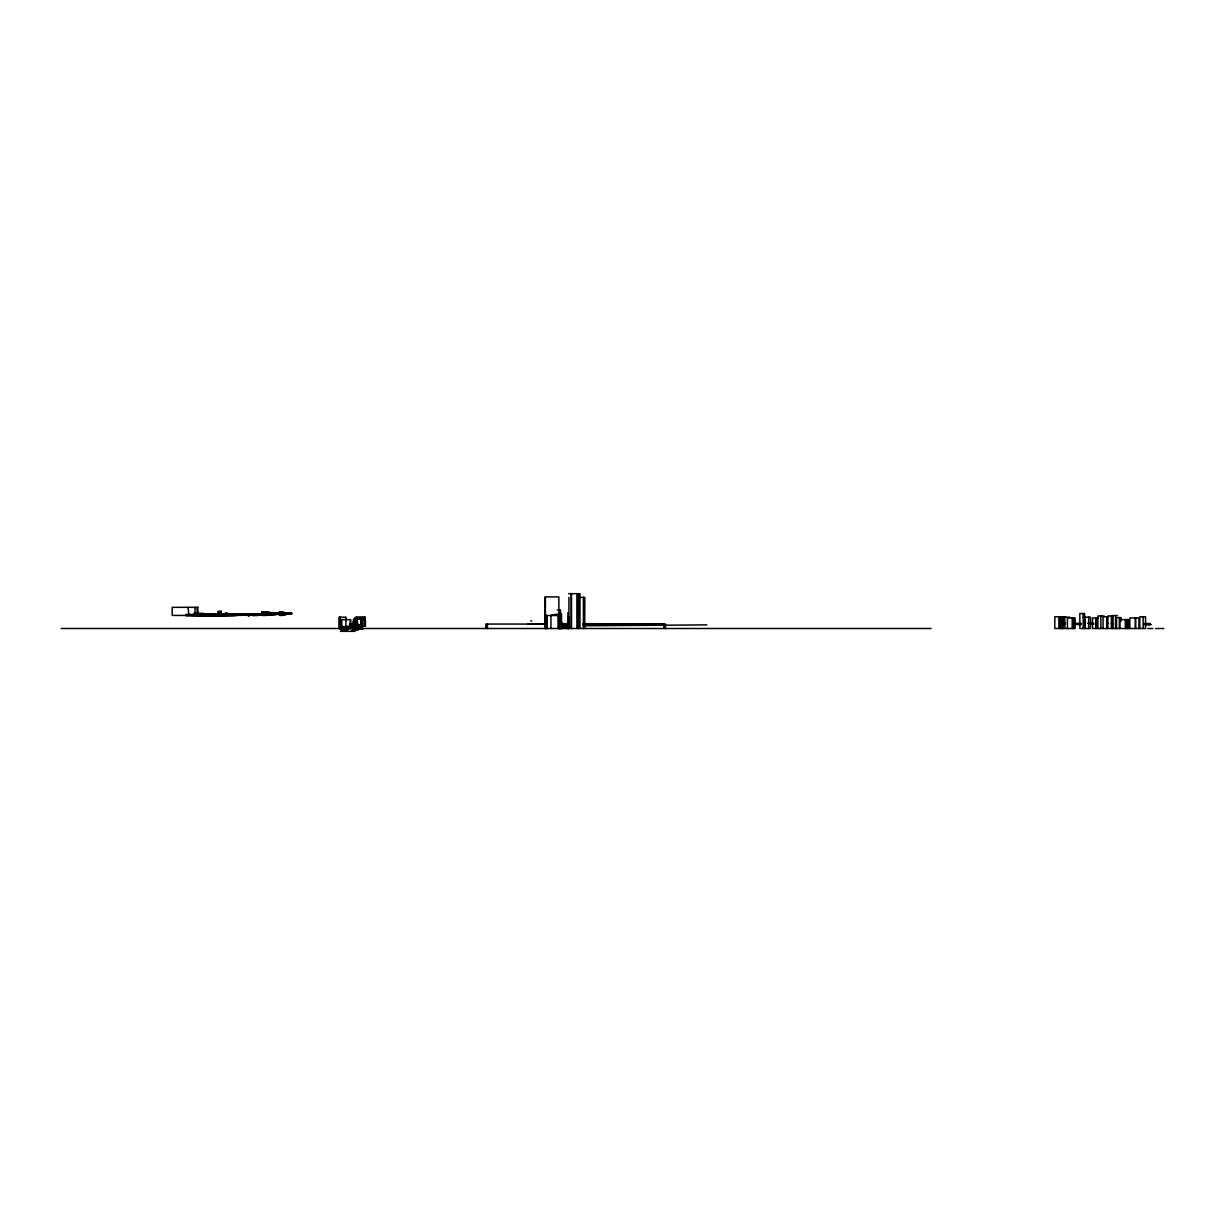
<?xml version="1.0" encoding="UTF-8"?>
<svg xmlns="http://www.w3.org/2000/svg" width="1225" height="1225" viewBox="0 0 1225 1225"><rect width="100%" height="100%" fill="white"/><g stroke="black" fill="none" stroke-linecap="round" stroke-linejoin="round"><path stroke-width="1.5" d="M559.764 626.143L568.997 626.036L562.842 626.281L567.022 626.572M356.215 625.317L352.54 625.01L355.663 624.337L351.131 624.015L353.336 624.26M356.123 623.908L349.462 624.872L356.597 624.811L350.855 625.516L354.285 625.791L357.057 624.719L351.697 624.49M341.3 627.277L341.438 627.277A10.045 10.03 -1 0 0 342.173 627.261L359.032 626.618M270.572 613.495L267.693 614.353A13.582 1.148 -14.9 0 1 266.805 614.445L264.508 614.567L276.192 614.138A45.203 41.543 -80.9 0 0 277.784 614.261A44.912 41.328 -87.9 0 0 280.066 614.292L292.117 613.449L268.857 615.027L229.642 615.394M345.802 627.981C353.688 627.353 343.306 627.231 347.379 628.333M358.098 625.822L349.768 626.036L358.221 626.006M345.664 631.334L345.955 630.125M345.741 628.226L343.842 628.517M352.524 624.888C346.797 626.679 352.356 622.775 354.944 624.199M354.622 627.322L346.093 628.333M353.014 625.087L349.661 624.888L355.418 623.847M569.028 626.113L559.917 625.638M348.114 628.915L347.242 630.125M350.427 625.5C354.102 624.367 346.476 624.949 352.448 624.872M346.782 626.587C344.792 626.71 354.592 628.042 354.285 626.205M353.749 626.817L347.18 626.587L347.977 626.572M347.915 626.756L354.04 626.848L339.264 627.277L339.264 617.17L346.108 617.17L346.108 620.539M568.844 625.898L561.907 625.975L569.028 625.96M568.645 625.898L562.107 626.48L568.262 626.251M559.825 626.143L569.702 625.531M351.774 625.745L349.676 626.097L357.991 626.113M356.72 627.705L357.7 628.149L351.759 628.149L353.382 627.001M353.765 626.021L349.768 626.097L357.945 625.623L353.811 625.393L356.215 624.872L356.138 618.793L362.508 618.793L362.508 624.857L351.269 625.118L355.388 624.398L353.045 624.459M351.652 631.334L352.249 630.125L358.098 630.125M353.826 630.125L354.408 628.915L363.151 628.915M353.627 626.71C359.951 623.265 349.615 625.163 352.387 624.75L353.749 624.428L350.028 624.413L354.974 624.49L351.728 624.719M562.612 626.618C558.232 620.692 562.535 623.035 567.497 626.128M355.036 628.456L341.346 627.705L341.346 619.605L350.702 619.605L350.702 627.705M565.567 625.133L568.032 625.072L562.091 626.006L566.7 626.618L563.132 626.603M351.713 628.379L344.792 628.532M348.987 627.062L352.968 626.587L351.682 626.725M352.463 623.984L351.177 624.719L355.097 624.857L349.722 625.393M356.49 625.317L357.7 625.301L354.699 624.765L362.324 624.857L362.278 618.793M278.197 613.312L281 613.312A41.374 16.032 11.2 0 0 282.546 613.312L285.639 612.653M362.6 627.307L348.405 626.756L354.576 626.159L354.546 620.064L354.316 626.71M351.82 627.476L349.431 627.889L348.62 627.43L352.509 627.246L347.272 626.71M560.223 612.148L560.483 626.143L567.374 626.205M351.881 625.577L353.014 625.317M352.769 626.909L349.86 626.725L355.235 626.128M356.689 619.192C359.951 627.062 352.754 628.103 355.74 618.977M348.13 626.771L351.621 627.139L346.369 627.966M264.447 614.552L262.609 614.72A54.39 1.133 -1.3 0 1 262.38 614.705L266.79 614.965A46.795 29.155 -89.5 0 0 267.479 614.797L273.619 613.511A21.698 10.045 30.7 0 1 274.813 613.541L277.708 613.694A14.532 5.727 13.7 0 0 279.055 613.725L280.632 613.679M354.239 625.01L354.423 624.781M256.913 614.169L266.836 615.057L272.134 613.618L276.498 613.955L271.567 613.633A38.542 36.337 -63.9 0 0 270.74 613.572L272.654 613.465M349.722 625.853L349.783 625.776A14.516 1.087 -4.5 0 1 349.998 625.531M353.658 625.118L354.745 624.872M281.015 613.955L283.802 614.154A9.647 0.766 -8.8 0 0 284.368 614.246L279.652 614.276A45.616 41.972 -87.5 0 1 278.106 614.246L277.478 614.215A47.438 43.595 -81 0 1 276.528 614.154L271.567 613.664A37.73 35.602 -66.4 0 0 270.74 613.618L267.892 614.445A15.267 1.593 -17.8 0 1 267.127 614.628L266.453 614.598M263.942 614.138C261.599 614.812 269.791 615.072 271.981 613.342A5.344 0.812 10 0 1 273.16 613.312L282.286 613.419M354.898 628.915L356.077 627.705L362.324 627.705M256.5 615.011L266.346 614.981A38.557 17.671 -89.8 0 0 266.851 614.873A46.351 28.833 -88.9 0 0 267.479 614.782L270.756 613.403L275.15 614.215L270.756 613.403L268.306 614.582A23.597 1.057 -4.6 0 1 267.417 614.567L266.82 614.598M356.965 625.822L349.538 625.669M289.299 612.852L281.949 614.108L284.675 614.184M354.714 625.638L354.837 625.669A52.216 3.384 -4 0 0 354.791 625.914L354.53 626.143M350.641 624.444L352.723 624.291M349.86 625.393L351.116 625.179M562.137 626.251L560.637 626.22L568.691 626.143L560.101 625.653M354.974 624.49L353.658 624.474L354.469 624.995M272.409 613.511L270.603 614.062L274.538 613.465A25.771 9.968 21.9 0 1 275.395 613.511L279.269 613.909M270.725 612.837L285.946 613.097M270.25 613.465A6.385 0.949 -1.2 0 0 270.725 613.281L271.123 612.99M348.497 628.272L350.947 628.226L347.41 627.981L351.162 627.721L347.67 627.032L352.004 627.215M283.633 612.852L284.721 612.362M558.738 626.22L561.923 626.189L558.615 626.603M349.768 625.118L349.676 623.295M287.462 613.71L283.373 613.985L285.287 613.25A14.087 1.761 1.2 0 1 282.056 613.388M346.736 626.94L352.402 626.94L349.829 626.557M284.231 613.495L284.108 613.541A20.473 4.502 5.7 0 1 282.485 613.603M350.136 627.705L348.313 628.915L339.677 628.915M352.157 625.026L353.612 624.857M274.936 613.511L275.548 613.572A21.346 7.626 -4.8 0 0 276.483 613.756L284.016 613.541M274.063 613.557L285.134 613.342M284.093 613.863L282.363 613.985M349.248 627.46L351.162 627.399M196.582 615.409L222.246 615.226M566.899 626.143L564.587 625.607L568.844 625.546L560.33 625.638L568.614 625.531L561.111 626.128L567.267 626.128M357.424 626.097L354.898 625.944L364.637 625.853L364.728 616.956M566.272 626.052L562.443 626.281M567.742 625.638L568.768 625.653L561.326 625.669L566.762 626.312M567.466 626.373L561.77 625.592L567.941 625.638M283.45 613.802L282.5 613.847M283.986 613.633L292.117 613.449L283.021 614.215L291.091 613.495L286.528 614.215M568.967 625.531L562.321 625.975M350.58 627.032L349.447 626.771L350.243 626.924M270.664 613.266L271.95 613.112M563.959 626.618L567.405 626.465L566.517 626.649M279.729 614.276L283.113 614.031L268.076 614.598L274.982 613.756M283.281 613.526L281.444 613.74A14.608 3.415 7.1 0 1 280.755 613.74M349.676 627.384L355.051 626.159M565.077 626.312L566.088 626.327M566.226 625.96L562.979 626.128L568.431 625.745M270.097 614.72L270.312 614.69A39.491 4.716 -83.1 0 1 270.694 614.108L263.758 615.027L266.499 614.95A39.123 17.931 89.9 0 0 266.851 614.889L268.964 614.475A13.766 1.103 -14.6 0 1 267.846 614.521L266.407 614.782L267.571 614.95A30.87 8.59 -36.1 0 0 268.428 614.843L277.953 614.108M350.656 628.624L353.566 627.476L347.839 628.058M284.966 613.403C281.352 613.924 297.399 612.944 289.146 613.832M228.08 615.149L240.896 614.613M229.259 614.521L241.555 614.016M564.281 626.572L566.777 626.587L562.581 626.22M562.474 625.684L562.244 625.546M565.353 625.271L568.967 625.271L560.361 625.807L566.425 626.036M564.25 626.159L566.394 626.205M240.008 614.307L235.307 614.399M352.586 625.148L352.264 625.072A17.916 0.949 -0.9 0 0 351.529 625.056M568.997 626.633L568.967 626.633A5.252 5.252 0 0 0 568.431 626.695L569.242 626.312M239.35 614.766L236.103 615.226L241.953 614.873A23.796 1.883 7.7 0 0 241.233 614.873L237.344 614.965L250.237 615.241L236.165 615.195L240.958 614.904A23.091 1.807 7.8 0 1 241.585 614.996L247.297 614.582M285.9 613.495L284.169 613.725M568.216 625.929L558.952 626.143M345.894 619.605L345.94 627.705L347.211 627.108M204.897 615.195L206.872 615.302L185.633 615.409L215.125 615.593A17.073 0.796 1.4 0 0 218.54 615.532L245.046 615.011A17.165 0.812 2.7 0 1 246.715 615.011L246.96 615.011M261.461 614.138L271.292 613.557L267.953 614.307A19.079 2.802 -21.3 0 1 266.728 614.368L266.376 614.445M353.673 624.628L354.821 624.505M564.909 626.48L566.226 626.496M209.919 615.455L208.74 615.532L239.074 614.766L221.342 615.44M348.604 627.368L349.538 627.46L345.787 627.384A15.052 15.006 64.3 0 0 345.083 627.322C337.794 627.277 351.361 627.261 348.635 627.246M356.735 624.903L357.761 624.888M185.588 615.425L194.071 615.164M286.558 613.664L281.918 613.863M568.017 625.562L562.75 625.592L564.74 625.516M270.082 613.449L261.645 614.169L261.706 611.78L269.025 611.78L269.025 614.215M348.574 628.042C346.706 627.598 351.269 627.874 348.283 628.058M271.873 614.108L275.916 613.786M565.552 626.281L562.888 625.531L567.987 625.5L565.935 625.791C570.1 624.918 564.939 625.47 562.214 625.148M226.778 614.491L244.326 614.598M568.354 626.587L568.216 626.159A107.034 0.888 0.3 0 1 568.538 626.174L568.431 626.128M238.339 614.659A35.938 2.756 -14 0 1 238.553 614.69L236.165 615.011L248.246 614.368L245.597 614.261M269.087 614.322L270.679 614.062M349.048 627.277L347.747 626.97L349.738 626.725M564.648 625.791L563.163 625.944M241.83 615.302L236.777 614.736L238.446 614.72A58.739 2.756 8.4 0 0 238.89 614.873L225.798 615.134M269.898 614.261L268.428 614.215M241.448 615.302L232.306 615.21M269.837 614.429L266.744 614.95L277.34 614.215A21.499 7.304 -7.7 0 0 278.887 614.215L279.637 613.939A12.694 1.286 -2.7 0 0 281.719 614.031L283.342 614.138M349.891 626.266L351.208 626.419M286.864 612.76L282.393 613.342M350.365 626.756L355.924 625.607M185.771 615.379L198.266 615.21L189.017 615.348M268.428 614.782L276.222 614.093L274.339 613.924M287.385 613.557L286.16 613.878M349.033 627.43L347.18 627.537M207.53 614.491L209.613 614.215M236.241 614.628L234.894 615.088M349.921 624.872L351.054 625.026M565.659 625.347L567.864 625.546L564.817 625.577M567.405 625.01L569.013 624.872L565.322 625.332M269.362 614.69L272.164 614.383A45.248 33.733 -85.4 0 1 275.671 614.154L280.173 613.955A18.773 4.287 6 0 0 281.137 614.016A16.798 3.706 5.5 0 0 283.189 613.909L285.134 614.169A15.312 3.216 4.4 0 0 286.65 614.154A18.084 3.507 2.8 0 1 283.986 614.292L281.536 613.893M236.241 614.307L238.676 614.077L234.986 614.276M271.123 613.939L272.762 613.648A7.886 1.547 10.3 0 1 273.588 613.557L272.991 613.587M234.174 614.858L236.762 615.088L235.261 615.118M346.338 627.491L347.226 627.476M276.161 612.929L271.184 612.546L263.191 613.802L263.988 614.889L262.793 614.812L263.85 615.042L259.914 614.919L271.858 613.204A20.58 7.335 20.5 0 1 272.624 613.036M563.163 626.251L565.69 625.684M235.032 614.72L239.687 614.307M562.153 625.271L563.454 625.362M269.132 613.939L270.327 613.756L266.499 615.057M271.001 614.215L272.164 614.353A47.79 35.617 -85.2 0 1 275.993 614.169L279.361 614.154L277.386 614.077M287.768 613.112L286.696 613.296M235.966 615.164L237.604 615.027A31.697 2.618 -16.5 0 0 237.282 615.088L229.488 615.226M565.215 626.036L566.593 626.22M237.451 615.011L237.267 615.027A44.498 4.9 -22.3 0 1 237.619 614.965L241.264 615.226L240.866 614.292M236.976 614.246L238.385 614.031L236.18 614.322L236.211 615.394L219.75 615.425L234.373 614.843M566.317 625.454L567.359 625.516L565.184 625.516M355.327 624.505L357.011 624.719M268.627 614.766L269.148 614.674A29.109 1.225 -3.7 0 0 269.668 614.613M270.312 614.659L273.68 614.123M286.604 613.511L288.074 613.281M236.838 614.766L238.002 614.644L236.838 615.103A56.963 4.196 -14.5 0 0 236.946 615.302L238.967 615.149L237.39 615.164M270.909 614.475L271.353 614.399A18.559 2.435 2 0 1 272.379 614.429M269.99 614.598L268.857 614.889M564.419 625.271L563.607 625.271L564.495 625.669M236.93 614.475L237.328 614.414A37.99 0.934 -0.3 0 0 237.91 614.429M351.407 626.557L349.646 626.48L351.33 626.358M197.868 615.272L195.602 615.164L207.148 614.904M268.474 614.95L267.571 614.935M563.546 626.082L564.725 625.822M351.897 627.077L353.213 627.123L351.391 626.924M236.655 614.567L237.604 614.797M268.153 614.843L267.295 614.552M266.453 614.873L265.733 614.429L268.918 613.985M355.633 624.765L349.783 624.566L350.702 624.628M562.888 626.297L562.122 626.557L565.889 626.404M346.782 627.307L344.225 627.322M288.687 612.898L286.757 613.143M563.883 625.454L563.056 626.006L565.001 626.48M288.993 613.465L287.921 613.603M186.016 614.919L189.033 614.69M185.633 614.475L186.889 614.337M234.373 614.322L240.697 615.226M562.489 626.067L561.173 626.021L562.015 625.99M287.033 613.603L285.854 613.74A9.157 1.057 0.6 0 0 286.757 613.526M239.288 614.889L240.1 615.21L238.783 614.598A23.061 1.271 -10.9 0 1 238.446 614.445M349.523 626.465L350.932 626.511L349.768 626.404M186.384 615.195L204.835 615.425M289.605 613.633L286.313 614.001M289.912 613.648L285.41 613.771A8.942 1.225 3 0 1 282.118 614.108M562.367 625.699L561.28 626.128M267.724 614.154L267.862 614.138A37.439 16.277 -57.7 0 1 267.004 614.383L266.759 614.46M566.716 625.822L567.573 625.653L566.21 625.516M564.771 625.822L562.933 625.592L564.786 625.791M238.921 614.873L239.105 614.827M287.752 613.97L285.134 614.169A8.544 1.103 2 0 0 286.757 613.924M564.174 625.163L565.169 625.73M349.952 627.047L347.9 627.123L349.937 627.277M349.921 628.41L348.727 628.088M561.907 626.633L561.77 626.633M567.634 625.546L566.21 625.347M273.619 612.929A6.385 1.363 13.7 0 0 272.011 613.281L273.527 613.266M261.599 614.644L266.56 614.965M564.97 625.362L564.112 625.301M226.533 615.287L224.374 615.379L236.165 614.981M347.395 627.782L349.217 627.782M187.272 615.241L190.962 615.103M189.37 614.965L190.334 614.981M235.246 615.379L235.659 615.333M236.318 614.766L232.505 615.302A31.13 0.858 1 0 1 230.943 615.379L231.663 615.011M187.517 615.011L192.968 614.751M280.954 613.817L279.836 614.261L283.557 614.108M234.542 614.827L231.525 615.317L233.47 615.256M235.353 615.057L236.777 615.057L235.659 615.164M267.724 615.027L267.846 615.027A11.745 1.011 -15.6 0 1 266.82 615.072L267.096 614.95M187.884 614.399L188.803 614.337M258.383 615.027L252.365 614.843L256.102 615.011M349.6 626.97L348.957 626.771M282.255 613.005L283.297 613.067A6.646 0.858 2.6 0 1 281.551 613.342M189.385 614.429L190.901 614.322M234.909 614.582L236.731 614.368M231.602 615.348L234.45 615.333L233.271 614.797M272.317 613.082L276.636 612.959A33.427 20.687 -16.5 0 0 278.075 613.036L279.989 613.082M188.267 614.827L190.656 614.659M234.664 614.108L234.174 614.138A32.922 4.41 -15.5 0 1 233.439 614.169L232.505 614.2M190.518 615.333L191.33 615.103M235.277 614.062L236.257 614.093M564.648 626.327L564.679 626.312A171.071 1.501 -1.3 0 1 565.276 626.312L564.495 626.511M349.538 626.358L350.534 626.297M284.476 613.327L281.735 613.357A18.436 3.752 -5.4 0 1 279.928 613.495M190.135 615.363L197.072 614.215L210.945 615.455L209.582 615.471M233.669 615.164L239.334 615.226M364.637 617.768L355.02 617.768L355.02 625.853L351.269 626.082M233.577 615.394L230.576 615.333M282.424 613.25L281 613.312M233.608 614.445L233.807 614.399M190.518 614.751L204.437 615.425M340.565 626.052L342.372 626.052M347.088 628.502L346.262 628.517M190.886 614.904L193.917 614.797M281.337 613.296C277.202 612.975 266.667 612.5 265.947 614.705A16.415 1.164 -9.6 0 1 265.503 614.812L265.151 614.782A29.277 6.722 -32.9 0 0 265.718 614.736L265.932 614.521M255.887 614.659L256.882 614.598L242.397 614.935L243.989 615.21M282.653 614.23L282.255 614.246A23.29 6.982 9.3 0 1 281.459 614.337M351.085 626.955L351.805 626.771M567.037 625.592L568.293 625.439M233.898 615.287L230.223 615.287M234.48 615.134L235.292 614.858L229.044 614.782M566.777 625.516L565.996 625.699M230.805 615.057A38.143 1.347 -2.2 0 1 232.015 615.088L232.98 614.904M242.274 614.935L249.318 615.241L242.535 614.751M259.761 614.858L262.609 614.72L237.803 614.935M355.373 625.163L355.48 625.148A12.449 0.903 -5.2 0 0 355.924 625.041M227.682 614.537L231.984 614.475M236.854 614.292L245.337 614.276M233.347 614.904L232.214 615.256M567.497 625.01L569.028 624.995L566.991 625.408M568.997 625.01L568.14 625.026M239.855 614.292L240.942 614.246L239.687 614.337M353.198 625.883L352.218 625.944L353.749 625.791M204.698 615.333L196.168 615.134M236.149 615.317L253.851 615.011M191.636 614.537L215.432 614.46M262.808 614.108L260.833 614.491M350.733 626.404L349.094 626.771M221.893 615.532L218.356 615.593M231.265 615.317L230.04 615.379M567.971 625.041L568.507 625.026M563.99 625.73L562.842 625.684M259.455 613.878L263.207 614.521M257.847 614.138L260.205 614.215L256.438 614.276M221.909 615.149L229.902 615.44L227.697 615.44M258.751 614.598L255.857 614.965M262.87 614.889C259.087 614.445 263.635 616.037 265.565 614.414M261.093 614.705L254.356 615.011M239.227 614.996L243.882 614.843M244.173 615.241L241.861 615.195L243.943 615.18M259.838 615.027L262.701 614.077L261.629 614.138M259.96 614.782L262.533 614.552L260.695 614.552M264.202 615.042L260.803 615.011L261.522 614.751M258.858 613.893L259.348 614.23M261.905 614.077C256.959 614.261 267.142 613.802 261.721 613.817M259.7 614.23L261.553 614.093M223.869 615.18L215.018 614.95M258.904 614.475L260.45 614.169M258.291 614.613L260.772 614.429M278.58 614.001L281.704 614.001L280.387 614.016M255.673 614.674L263.697 614.736M261.201 614.751L257.832 615.027M263.712 614.965L260.741 615.011M354.653 623.755L352.662 623.816L354.423 623.755M357.96 624.061C359.185 628.088 353.658 629.757 357.394 624.061M190.059 614.95L191.085 614.628M220.025 614.766A11.438 0.842 2.2 0 0 221.633 614.736L230.377 615.103M258.888 614.215L258.077 614.23L260.236 614.552M257.572 614.276L253.927 614.322A16.293 1.608 -2.2 0 0 255.275 614.399L257.985 614.613M249.073 615.118L249.701 614.858M257.679 614.506L259.103 614.751M223.302 615.501L220.408 615.425M239.84 614.889L241.493 614.598M257.618 614.797L260.175 614.965M257.74 615.103L254.188 615.057M561.586 625.592L560.713 625.73M1089.775 624.229L1091.475 624.229L1089.408 624.275M188.757 615.103L199.369 615.455L193.075 614.965A14.7 1.991 -0.5 0 0 191.636 615.042L191.146 614.996M223.639 614.582L215.983 614.46M257.082 613.939L258.46 614.261M232.75 614.919L229.335 614.873M220.607 612.561L220.607 615.348L224.007 615.486M280.647 613.909L282.255 614.246L281.321 613.939M256.423 614.782L258.506 614.965M257.265 614.858L255.321 615.164M256.117 615.164L257.158 615.118M1093.496 624.199L1091.23 624.214L1093.328 624.199M210.608 615.562L200.655 614.95L202.156 615.18M221.296 614.628L223.18 614.598M221.633 614.858L220.791 614.873M222.644 615.134L225.767 615.455L223.685 614.919M254.632 615.057L257.327 615.027M352.938 624.551L354.362 624.382M357.333 625.317L357.424 625.317A14.011 3.507 -4.5 0 0 354.607 625.163M246.837 614.016L256.745 614.215L253.942 614.582M260.787 613.832L261.859 614.138M231.755 615.027L228.386 615.149M240.927 615.317L241.432 614.782M223.562 615.149L221.893 615.44L223.639 615.379M241.248 614.858L242.274 614.873M262.028 615.011L262.058 614.736M236.946 615.409A25.357 1.347 3.5 0 0 236.946 615.317L238.002 615.287M265.151 614.506L261.691 614.399L263.038 614.383M356.368 626.113L355.495 626.021M193.137 615.333L207.224 615.517M209.674 614.889L208.847 614.889A29.446 1.501 0.8 0 0 210.21 615.027L222.047 615.027L211.006 614.491M228.876 615.134L229.642 615.118M232.398 614.919L220.485 615.593L226.12 615.425L222.766 615.287M240.483 614.69L242.167 614.598M565.337 626.404L567.053 626.297M1091.123 624.229L1093.848 624.183M209.613 615.042L212.155 614.935M255.152 614.72L249.946 614.858M253.498 614.935L258.046 615.027M265.304 614.935L263.528 614.628L264.768 614.123M254.126 614.827L255.535 615.072M264.095 614.827L264.37 614.475M341.438 627.277L343.674 627.261L342.877 627.261M347.67 627.583L346.445 627.261M214.145 615.088A38.955 1.868 1.6 0 0 212.92 615.088L196.658 614.215M223.287 614.827L229.182 614.552M240.575 614.904L241.846 614.935M227.467 615.348L226.472 615.394L227.268 615.333M261.645 614.981L261.538 615.027M356.934 626.113L358.404 625.898M224.098 614.582L220.178 614.491M241.325 614.276L242.657 614.016M282.209 614.261L279.04 614.001M220.745 615.486L221.403 611.29L217.989 611.29L218.096 615.348L219.198 615.455M218.096 615.593L221.143 615.164M566.501 625.347L565.016 625.163M191.575 614.996L199.828 614.475M231.494 614.215L221.067 614.491M251.431 614.383L253.1 614.337M254.096 614.353L252.197 614.016M205.968 615.363L198.879 615.134M220.178 614.674L216.611 615.149L221.296 615.18M248.797 613.985A33.32 1.47 -9.5 0 0 248.124 614.123L251.799 614.383L250.482 614.613M215.784 615.409L210.256 615.21M254.05 614.996L252.901 614.72A15.634 1.317 -1.8 0 0 254.065 614.827M204.958 615.471L211.083 615.241M223.088 615.409L224.007 615.425M253.039 614.674L252.09 614.613M215.156 615.409L212.538 615.287M252.656 614.72L253.958 615.103M341.729 627.277L341.836 627.322A17.992 17.931 57.4 0 0 341.254 627.338M358.098 627.322L356.735 627.292M1089.837 623.341L1093.711 623.295M208.036 614.491L212.813 614.873M220.745 614.246L221.847 614.23A29.553 1.531 2.5 0 0 221.113 614.169M252.718 614.337L251.125 614.031M191.513 615.103L194.438 615.287M223.838 614.827L222.583 614.889M230.101 614.429L226.028 614.812A76.807 12.388 10.3 0 0 227.743 614.766L228.187 614.797M251.967 615.088L249.885 615.226L253.162 615.011L249.272 615.134M251.14 614.292L253.208 614.368M202.845 615.103L206.918 615.057M228.723 615.072L227.942 615.088A54.895 5.666 5.9 0 0 225.446 615.057M251.355 614.858L253.177 615.103M354.193 624.888L352.739 624.903M210.976 614.215L209.398 614.491M227.452 614.506L219.045 614.506M222.95 615.057L221.327 615.072M223.792 614.506L226.227 614.491M228.432 614.567L223.945 614.475M191.483 615.44L195.28 615.287M198.741 615.057L204.897 615.088M207.653 615.18L208.526 615.18M208.801 615.44L205.356 615.195M216.335 615.149L212.231 614.659M242.106 614.935L240.667 614.797A31.467 1.302 -7.7 0 0 239.947 614.965M349.094 627.047L350.962 627.2M206.657 614.475L212.66 614.659M252.809 614.292L250.436 614.246M192.049 614.981L192.861 614.613M207.653 614.935L209.797 614.858M210.486 614.889L212.17 614.858M221.036 614.935L217.851 615.241M245.873 614.996L244.923 614.95L248.507 615.226M193.948 615.21L192.692 615.425M194.193 615.425L196.153 615.287M198.419 615.226L204.621 614.935M210.654 614.889L211.833 614.873M249.058 614.736L247.496 614.72M214.038 615.455L220.362 615.241L219.581 615.241M223.67 615.409L225.676 615.409M217.836 615.593L216.243 615.593M221.71 615.425L222.368 615.425A28.895 1.332 1.9 0 0 221.648 615.409L222.965 615.21M228.156 615.409L225.63 615.164M251.186 615.226L252.013 615.241L247.159 614.674M344.393 627.261L345.848 627.307A16.89 16.859 65.4 0 0 345.083 627.261L345.588 627.307M583.1 625.791L706.81 624.888M215.34 614.843L216.519 614.843M225.706 614.582L226.87 614.582M240.391 615.042L241.509 614.919M208.51 615.425L207.347 615.394L208.985 615.287M220.209 615.578L218.142 615.149L221.067 615.425L221.113 611.29M252.09 614.95L249.64 614.736M214.635 615.409L217.713 614.537L216.993 615.425L213.15 614.873M224.098 615.042L226.901 615.042M225.507 615.103L226.885 615.425M226.319 615.088L227.942 615.409M241.616 615.088L243.055 614.935M244.816 615.195L248.537 614.782L243.607 614.95M362.141 624.857L357.914 624.857M208.235 615.226L204.973 614.552M241.647 614.276L249.977 614.383A15.144 4.624 -2.7 0 0 250.558 614.368L251.248 614.353M208.725 614.491L210.287 614.858A26.935 2.986 2.6 0 1 208.878 614.797L207.898 614.935M218.999 614.246L220.485 614.889M264.309 614.873L263.268 615.027M203.028 615.226L204.575 615.471M221.74 614.491L222.782 614.919M228.34 614.873L224.068 615.409M251.493 614.613L253.024 615.011M213.334 615.409L209.062 615.027M213.717 615.256L218.448 615.44L218.479 612.561L221.036 612.561M219.535 615.317L218.877 612.561M250.987 615.21L249.242 614.782M353.688 625.317L354.607 625.317M347.517 626.924L349.002 627.169M354.255 627.322L354.102 619.207M559.611 626.603L560.851 626.603L560.024 626.603M341.653 628.532L342.877 628.502L340.933 628.532M352.126 628.517L353.535 628.532M216.794 614.659L213.273 614.674M250.543 614.353L245.138 614.016M199.981 614.506L201.023 614.491M215.753 615.011L214.069 614.843M263.36 614.46L264.554 615.057L263.727 614.46M203.978 615.226L209.934 615.164M209.414 615.287L212.247 615.44L211.221 615.287M204.177 614.935L205.616 614.935M207.377 615.44L217.269 615.011M229.504 615.44L230.346 614.95M203.626 615.195L212.262 615.455M354.898 625.944L358.573 625.975M359.446 626.097L363.151 626.067L360.962 626.097M568.553 593.666L579.961 593.666L579.961 628.502M568.967 597.295L568.859 628.502M578.567 597.387L584.784 597.387L584.738 628.502M557.222 609.897L560.483 609.897L560.56 628.502M279.606 611.857L282.96 611.857L282.96 613.48L279.606 613.48L279.606 611.857L279.667 613.48M567.941 612.638L567.849 628.502M287.462 613.465L288.503 613.465M250.604 614.031L249.425 614.031M206.443 614.491L205.203 614.491L209.016 614.491M211.052 614.215L216.917 614.246M560.973 613.939L560.989 628.502M217.407 614.659L219.551 614.659M246.393 614.016L247.925 614.582M554.848 614.337L560.009 614.337M205.739 614.491L208.587 614.935M243.147 614.72L248.277 614.95M218.127 614.95L216.105 615.011M248.981 614.965L252.289 615.011A13.751 1.041 -1.6 0 0 253.177 614.965M551.817 614.751L560.024 614.751M208.878 614.935L209.827 615.21M216.993 615.425L215.615 615.425L219.336 615.241M236.41 615.425L172.22 615.425L172.22 607.324L198.266 607.324C195.648 609.928 201.681 616.849 197.73 615.287M261.706 615.425L264.814 615.425M279.606 615.425L282.96 615.425M1117.384 615.562L1112.468 615.562L1112.468 628.502M558.095 615.961L558.095 628.502M1104.123 615.961L1097.876 615.961L1097.876 628.502M1065.505 616.772L1054.832 616.772L1054.832 628.502L1075.121 628.502L1075.121 617.982L1067.434 617.982L1067.434 628.502M1108.273 616.772L1103.067 616.772L1103.067 628.502M356.199 616.956L364.958 616.956L364.483 625.041M1069.747 617.17L1064.816 617.17L1064.816 628.502M1083.222 617.17L1090.495 617.17L1090.495 628.502L1079.853 628.502L1079.853 613.526L1084.6 613.526L1084.6 617.278M1098.534 617.982L1092.532 617.982L1092.532 628.502L1145.559 628.502L1145.559 616.772L1139.817 616.772L1139.817 628.502M1139.173 617.982L1129.818 617.982L1129.818 628.502M361.574 619.192L353.474 619.207L353.382 627.307M361.605 620.172L365.402 620.172L365.402 626.251L354.301 626.143M341.331 621.228L341.071 627.307M353.382 621.228L352.785 627.261M546.442 623.647L527.562 624.061M560.453 623.647L568.63 623.647M583.299 623.647L662.357 624.061M546.61 624.061L485.789 624.061L485.789 628.502M560.453 624.061L568.63 624.061M582.901 624.061L665.435 624.061L665.435 628.502M1081.001 624.459L1074.31 624.183M340.734 626.128L342.311 626.128M343.689 626.618L347.869 626.618M355.265 626.817L361.421 626.817M360.472 626.924L357.026 626.924L357.118 623.893M61.25 628.502L931.123 628.502M1147.825 628.502L1152.756 628.502M1155.65 628.502L1163.75 628.502M341.239 630.125L347.333 630.125M340.504 631.334L355.051 631.334M218.28 614.246L216.733 614.843M204.269 614.491L200.532 614.261M249.226 614.292L247.909 614.276M192.983 615.088L196.658 614.659M209.95 614.491L210.761 614.491M250.941 614.613L250.176 614.858M243.101 615.118L246.118 615.21L244.709 615.103M243.423 614.873L246.393 615.21M248.736 614.965L250.145 615.134M199.813 615.409L201.237 615.134M220.73 615.241L218.509 614.659M1080.818 624.459L1078.245 624.352M246.057 614.337L245.123 614.337M242.106 614.276L244.51 614.292M249.793 614.353L247.496 614.276M229.32 614.95L226.196 614.935M247.894 615.011L247.236 615.011A26.138 3.047 -4 0 1 248.552 614.919M208.173 614.935L205.218 614.827M213.563 615.149L212.583 615.149A26.322 0.903 1 0 1 214.007 615.149M211.251 615.226L215.11 615.164M209.858 615.562L214.743 615.593M343.643 628.517L342.234 628.502M343.322 628.517L344.164 628.502M244.311 614.337L242.872 614.322A22.065 1.225 4.2 0 1 244.326 614.475L246.608 614.383A15.879 3.154 8 0 0 247.19 614.353M209.873 614.659L213.38 614.445M248.675 614.736L247.68 614.69A10.198 0.827 -2.2 0 1 248.66 614.644M244.786 614.965L245.735 614.996M224.971 615.21L226.15 615.226M213.135 615.302L210.991 615.578M213.548 615.302L214.957 615.409M188.849 615.409L188.068 607.324M213.242 615.593L214.069 615.057M1080.909 623.418L1074.662 623.326M1151.194 624.459L1144.946 624.413M349.646 626.174L351.361 626.082A25.128 1.516 -6.7 0 1 351.82 626.052M263.62 614.077L265.871 614.184L264.86 614.093M246.638 614.736A18.176 2.94 -5.7 0 1 247.787 614.751L248.185 614.736M193.627 614.904L193.902 614.904A21.652 3.66 0.9 0 1 194.76 614.935L196 614.935M216.274 615.072L214.712 615.149M202.891 615.394L201.39 615.409M1149.816 623.51L1144.456 623.479M1144.502 623.923L1148.897 623.954M1146.661 624.428L1144.441 624.413M1150.198 624.459L1148.33 624.444M274.568 613.235L281.566 613.419M263.727 613.817L264.569 614.123M275.472 614.062L277.248 614.093M242.841 614.23L245.26 614.246M245.858 614.858L244.51 614.843M193.581 614.981L194.959 614.766M196.812 614.674L201.972 615.103M202.845 614.935L198.435 614.69M212.4 615.486L213.609 615.501M1143.568 624.398L1150.688 624.459L1148.836 624.444M564.909 626.373L564.021 626.526M349.523 626.067L350.243 626.128M244.893 614.736L245.965 614.751M250.267 614.613L248.935 614.598A29.951 0.949 -5.7 0 0 248.507 614.659M204.407 614.537L201.558 614.506M213.824 614.873L215.83 614.904M196.429 614.812L200.41 614.965L199.43 614.843M198.358 614.965L196.184 615.027M1065.046 623.403L1063.009 623.862M1081.062 624.444L1073.896 624.153M1145.283 624.413L1147.825 624.444M347.073 627.277L346.384 626.924M1106.971 623.341L1108.411 623.357M1111.274 623.387L1112.683 623.403M1112.53 624.413L1111.565 624.398M215.294 614.506L216.09 614.521M207.209 615.011L205.769 614.996M218.035 615.44L216.902 615.455L218.647 615.471M194.117 614.981L195.755 614.644M194.729 614.889L197.853 614.935M246.026 614.383L244.387 614.353M197.501 614.644L199.905 614.981M198.021 614.659L198.986 614.843M200.548 614.69L201.803 615.088M209.628 615.226L208.036 615.21M203.518 615.455L204.223 613.403L193.657 613.403L193.657 615.425M1063.591 623.862L1065.337 623.893M263.819 614.077L265.304 614.72M219.076 614.873L218.28 614.858M206.397 614.322L198.894 614.475M199.981 614.858L200.992 615.011M195.188 614.996L196.306 614.659M354.699 624.49L355.449 624.75M1062.733 622.913L1065.597 622.974M1080.909 623.938L1074.662 623.709M1064.341 623.847L1065.26 623.862M207.224 615.195L203.794 615.118M209.215 615.44L207.99 615.532M279.943 613.924A11.791 2.404 -5.6 0 0 281.168 613.939A11.683 2.741 7 0 1 279.407 613.955L278.887 614.246M206.642 615.379L207.821 615.409M206.137 614.598L205.264 614.582M202.983 614.537L204.866 614.582M275.533 613.802L274.538 613.725A6.998 1.317 10.2 0 0 273.343 613.694M278.167 614.123L279.147 614.154M203.855 615.072L201.298 614.889M272.731 613.603L271.858 613.204M277.83 614.215L276.192 614.138M196.658 613.955L198.312 614.016M196.858 614.23L197.929 614.292M349.493 624.903L352.892 625.01M203.488 614.797L198.006 614.353M197.102 614.674L198.435 614.827M199.997 615.256L202.462 615.379M355.801 624.107L357.378 624.229M278.948 613.97L276.835 613.832M278.442 613.771L276.421 613.679M1074.647 624.229L1080.297 624.459M1075.519 624.229L1078.031 624.352M238.262 614.276L239.043 614.337M349.799 626.021L351.131 626.312M277.279 613.863L277.432 613.863A15.312 2.542 -1.9 0 0 278.596 613.955M276.483 613.541A24.592 3.598 -0.1 0 0 277.248 613.603L276.574 613.664M277.217 613.71L276.283 613.511M275.349 613.786L272.961 613.312M351.162 625.072L350.136 624.934M348.543 627.721L348.543 627.721A30.043 1.531 0.7 0 1 349.232 627.675L349.431 627.552M1143.139 616.772L1143.139 628.502M1138.959 617.982L1138.959 628.502M1135.743 617.982L1135.743 628.502M1135.223 617.982L1135.223 628.502M1128.547 628.502L1128.547 619.605L1119.88 619.605L1119.88 628.502M1127.276 619.605L1127.276 628.502M1126.923 619.605L1126.923 628.502M1126.097 619.605L1126.097 628.502M1125.316 619.605L1125.316 628.502M1121.089 621.228L1121.089 617.584L1116.526 617.584L1116.526 628.502M1119.374 617.584L1119.374 628.502M1115.546 615.562L1115.546 628.502M1112.851 628.502L1112.851 615.961L1107.844 615.961L1107.844 628.502M1111.381 615.961L1111.381 628.502M1106.742 616.772L1106.742 628.502M1100.862 615.961L1100.862 628.502M1096.559 617.982L1096.559 628.502M1095.808 617.982L1095.808 628.502M1088.658 617.17L1088.658 628.502M1085.136 617.17L1085.136 628.502M1084.875 617.17L1084.875 628.502M1083.145 613.526L1083.222 628.502M1073.651 617.982L1073.651 628.502M1073.391 617.982L1073.391 628.502M1072.197 617.982L1072.197 628.502M1063.223 616.772L1063.223 628.502M1062.519 616.772L1062.519 628.502M1062.213 616.772L1062.213 628.502M1060.437 616.772L1060.437 628.502M1060.038 616.772L1060.038 628.502M1058.89 616.772L1058.89 628.502M663.858 624.061L663.858 628.502M583.712 597.387L583.712 628.502M583.437 597.387L583.437 628.502M578.675 593.666L578.675 628.502M578.215 593.666L578.215 628.502M576.898 593.666L576.898 628.502M571.493 593.666L571.493 628.502M571.187 593.666L571.187 628.502M568.691 628.502L568.553 616.573L568.155 628.502M568.369 616.573L568.477 628.502M567.022 624.061L567.022 628.502M565.827 624.061L565.827 628.502M562.367 624.061L562.367 628.502M561.877 624.061L561.877 628.502M560.238 612.316L560.177 628.502M559.947 611.505L559.947 628.502M559.641 614.337L559.641 628.502M559.442 614.337L559.442 628.502M559.289 628.502L559.228 615.517L546.258 615.517L546.258 628.502M558.998 628.502L558.845 596.897L545.094 596.897L545.094 628.502M558.722 614.337L558.722 628.502M550.928 615.517L550.928 628.502M547.024 615.517L547.024 628.502M546.794 615.517L546.794 628.502M546.518 615.517L546.518 628.502M545.416 596.897L545.416 628.502M544.849 624.061L544.849 628.502M487.412 624.061L487.412 628.502M365.218 620.172L365.218 626.251M364.483 616.956L364.56 625.853M361.207 619.192L361.207 624.857M356.337 616.956L356.199 625.041M355.633 618.977L355.541 625.653M355.219 617.768L355.219 625.853M350.35 619.605L350.35 627.705M341.622 619.605L341.622 627.705M339.922 617.17L339.922 627.277M339.784 617.17L339.784 627.277M339.402 617.17L339.402 627.277M282.791 611.857L282.791 613.48M267.096 611.78L267.096 614.215M264.814 611.78L264.814 614.215M263.712 611.78L263.712 614.215M263.406 611.78L263.406 614.215M263.084 611.78L263.084 614.215M201.819 613.403L201.819 615.425M197.133 607.324L197.133 615.425M196.383 613.403L196.383 615.425M195.005 607.324L195.005 615.425M352.218 625.607A40.211 2.726 -8.4 0 1 352.402 625.5M270.25 614.843A40.027 4.686 -82.3 0 1 270.664 614.215M531.727 621.014A195.816 1.945 8.8 0 1 530.838 620.891M568.431 626.603A4.333 4.333 85.7 0 1 569.043 626.511M1087.57 623.265A21.529 2.894 1.6 0 1 1091.49 623.142M245.781 614.23A33.779 1.7 -1.8 0 1 247.251 614.23M256.607 614.429A17.931 1.363 -0.2 0 1 252.855 614.506M278.381 613.021A26.644 13.031 -11.3 0 1 277.156 612.959M203.273 614.322A35.219 1.194 0.6 0 1 202.493 614.322M229.657 614.016A26.184 0.858 1.9 0 1 228.585 614.016M253.912 613.863A35.709 4.532 -1.9 0 1 253.162 613.878M257.48 614.169A15.022 0.827 -0.6 0 1 255.198 614.23M248.246 616.083A27.256 1.103 3.8 0 1 249.257 616.114M252.871 615.118A27.195 5.053 0.8 0 0 254.218 615.103L254.938 615.195A18.559 0.919 -1.8 0 0 256.974 615.042M266.116 615.21A32.723 8.912 -38.8 0 1 265.549 615.21M265.902 615.501A13.689 1.516 -18.8 0 1 265.243 615.409M281.566 614.383A16.461 4.808 8.9 0 1 279.729 614.429M247.634 614.797A14.608 1.057 -2.5 0 1 246.179 614.797M258.337 615.471A24.286 2.94 0.2 0 1 255.336 615.562A16.538 1.378 -2.1 0 1 252.503 615.562M268.137 614.093A15.067 1.608 -16.1 0 1 266.759 614.276M273.833 613.449A8.024 0.995 2.4 0 1 274.323 613.495M280.816 614.016A15.083 4.196 8.4 0 1 279.407 614.016M231.448 614.383A21.529 0.888 2.4 0 1 229.657 614.399M238.492 614.138A22.249 0.934 -7.4 0 1 238.89 614.184M226.916 614.138A42.247 2.113 3 0 1 225.706 614.138M274.201 613.633A8.483 0.812 1.8 0 1 274.813 613.694M251.646 614.383A16.124 0.812 -0.1 0 1 250.911 614.383M227.467 612.944A98.934 9.831 7 0 1 225.339 612.944M234.909 615.363A36.689 5.359 -17.7 0 1 234.097 615.409M246.547 615.011A27.731 4.196 -5.6 0 1 247.496 615.027M285.823 614.935A16.982 4.395 7 0 1 282.393 615.256M280.142 614.644A31.896 8.299 8.7 0 1 278.917 614.613M228.141 614.292A30.778 2.282 -4.7 0 1 229.075 614.322M279.759 613.342A13.444 0.995 0.9 0 1 280.372 613.434M278.978 613.572A9.57 1.118 -1.2 0 1 277.937 613.541M231.969 615.134A30.303 1.96 3.3 0 1 229.795 615.195M286.864 613.174A12.434 1.899 2.3 0 1 285.502 613.296M264.478 614.307A9.708 1.041 -4.4 0 1 266.315 614.399M289.452 613.756A14.332 1.899 0.7 0 1 288.84 613.863M222.2 615.501A15.006 0.995 2.4 0 1 219.964 615.562M267.096 615.409A12.311 1.363 -18.5 0 1 266.652 615.241M286.328 613.847A21.147 8.483 12 0 1 285.41 613.893M273.788 613.893A31.666 18.069 -42.3 0 1 275.15 613.847M283.251 613.955L283.205 613.985A17.87 0.781 1.3 0 1 283.281 613.985M561.402 613.939L561.356 628.502L561.402 613.939M217.805 615.088L217.774 614.919M561.8 625.592L561.77 625.577A37.715 0.827 -1.2 0 1 561.754 625.516M361.574 624.857L361.574 618.793L361.467 624.857M352.907 626.205A27.93 3.017 37.5 0 0 353.03 626.235M567.864 625.868A106.192 0.766 1 0 0 567.941 625.853"/></g></svg>
